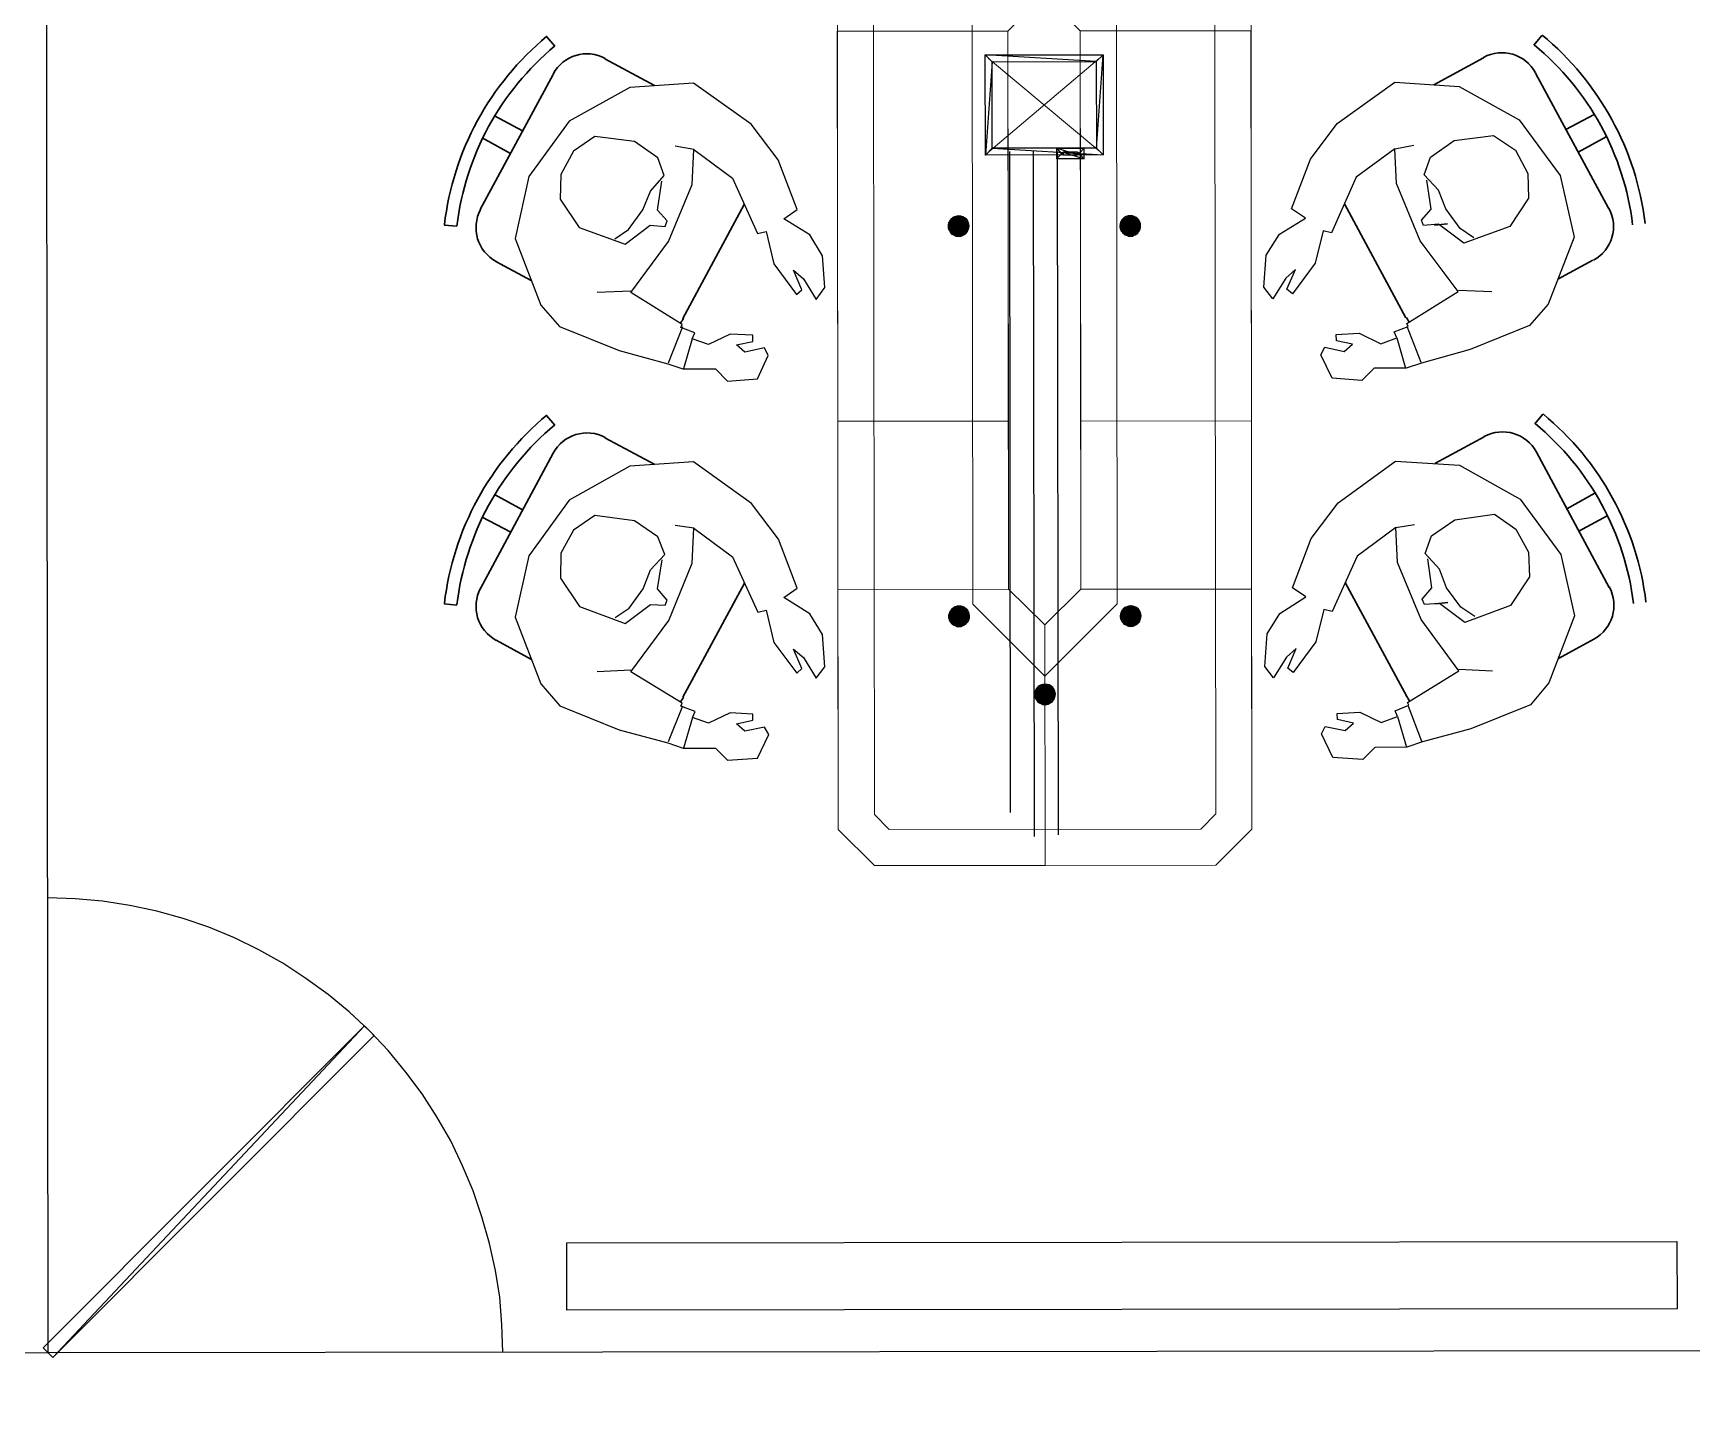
# Model space of a CAD drawing. Header units: feet. Extents: x -99009 to 3252343, y -11094690 to 9035152.
# Drawn here: x 2466289 to 2470013, y -1968373 to -1965305 of the extents above; entities that cross this region are included whole.
import ezdxf

# ---------------------------------------------------------------- set-up
doc = ezdxf.new("R2010")
doc.units = ezdxf.units.FT
doc.layers.add('1', color=1, linetype='Continuous')

msp = doc.modelspace()

# ---------------------------------------------------------------- linework, layer by layer
at = {"color": 8, "linetype": 'Continuous', "lineweight": 30, "true_color": 0x767676, "transparency": 33554684}
for p, q in [((2467441.6176, -1965312.42506), (2467460.51841, -1965334.11122)), ((2469676.55591, -1965309.88758), (2469658.6482, -1965331.61554)), ((2467684.30173, -1965422.57525), (2467572.86376, -1965362.29796)), ((2469434.12253, -1965420.58856), (2469545.42334, -1965360.05838)), ((2467456.81497, -1965397.35067), (2467292.93628, -1965700.49962)), ((2469662.49523, -1965394.84641), (2469826.11806, -1965697.62353)), ((2467324.78681, -1965489.99391), (2467388.06055, -1965523.89922)), ((2469793.78961, -1965487.19069), (2469730.59303, -1965521.23959)), ((2467297.47316, -1965540.04684), (2467360.74797, -1965574.89595)), ((2469821.21685, -1965537.18146), (2469758.02133, -1965572.17417)), ((2467748.13054, -1965945.37331), (2467885.63618, -1965689.44479)), ((2469371.48101, -1965943.53022), (2469233.39459, -1965687.91459)), ((2467211.80841, -1965735.51269), (2467240.12587, -1965738.31197)), ((2469464.80625, -1965732.95471), (2469435.55141, -1965735.81935)), ((2467327.99007, -1965817.49222), (2467407.31819, -1965859.87359)), ((2469791.33002, -1965814.69542), (2469712.09834, -1965857.25681)), ((2467441.63927, -1966162.79751), (2467460.54009, -1966184.48367)), ((2469678.46521, -1966160.25789), (2469660.55749, -1966181.98584)), ((2467685.26722, -1966272.94663), (2467572.88651, -1966213.61421)), ((2469436.03182, -1966270.95887), (2469547.3337, -1966211.37249)), ((2467456.83665, -1966247.72312), (2467293.90284, -1966551.81481)), ((2469664.40452, -1966245.21672), (2469828.02842, -1966548.93765)), ((2467324.80848, -1966340.36636), (2467388.08329, -1966375.21548)), ((2469795.6989, -1966337.561), (2469732.50339, -1966372.5537)), ((2469823.12721, -1966388.49558), (2469759.93063, -1966422.54447)), ((2467297.4959, -1966391.36309), (2467361.71345, -1966425.26733)), ((2467748.15222, -1966795.74576), (2467886.60166, -1966539.81616)), ((2469373.3903, -1966793.90052), (2469235.30388, -1966538.28489)), ((2467211.83008, -1966585.88514), (2467240.14755, -1966588.68442)), ((2469465.77174, -1966583.32609), (2469437.4607, -1966586.18966)), ((2467328.95555, -1966667.8636), (2467408.28475, -1966711.18877)), ((2469793.23931, -1966665.06573), (2469714.0087, -1966708.57093))]:
    msp.add_line(p, q, dxfattribs=at)
at = {"color": 7, "linetype": 'Continuous', "lineweight": 15, "transparency": 33554684}
for p, q in [((2468683.96415, -1965570.56219), (2468434.56084, -1965361.31961)), ((2468683.72626, -1965361.03672), (2468434.79873, -1965570.84508))]:
    msp.add_line(p, q, dxfattribs=at)
at = {"color": 5, "linetype": 'Continuous', "lineweight": 25, "transparency": 33554684}
for p, q in [((2467772.23879, -1965565.93447), (2467730.70265, -1965558.43115)), ((2469346.51122, -1965564.14709), (2469388.97403, -1965556.54841)), ((2467631.02865, -1965884.15864), (2467555.52719, -1965887.07579)), ((2469489.38741, -1965882.04872), (2469563.95149, -1965884.79549)), ((2467747.20817, -1965964.25055), (2467715.21084, -1966045.45451)), ((2469373.39006, -1965962.40424), (2469404.62789, -1966043.5364)), ((2467768.94576, -1965990.65254), (2467749.20294, -1966058.62925)), ((2469350.76866, -1965988.85659), (2469370.66579, -1966056.7883)), ((2467772.26047, -1966416.30692), (2467730.7254, -1966409.74741)), ((2469348.42051, -1966414.5174), (2469390.88439, -1966407.86252)), ((2467631.05032, -1966734.53109), (2467555.54994, -1966738.39205)), ((2469490.3529, -1966732.4201), (2469565.86185, -1966736.10961)), ((2467747.23091, -1966815.56681), (2467715.23251, -1966895.82696)), ((2469375.30042, -1966813.71836), (2469406.53718, -1966893.90671)), ((2467769.91125, -1966841.02392), (2467749.22569, -1966909.94551)), ((2469352.67795, -1966839.2269), (2469372.57616, -1966908.10241))]:
    msp.add_line(p, q, dxfattribs=at)
at = {"color": 9, "linetype": 'Continuous', "lineweight": -2, "true_color": 0xbababa, "transparency": 33554684}
for p, q in [((2468481.04534, -1965570.79257), (2468482.72985, -1967054.4594)), ((2468534.84242, -1965570.73149), (2468536.588, -1967108.1954)), ((2468588.6395, -1965570.67042), (2468590.3808, -1967104.35908))]:
    msp.add_line(p, q, dxfattribs=at)
at = {"color": 7, "linetype": 'Continuous', "lineweight": 25, "transparency": 33554684}
for points in [[(2466323.2443, -1968267.49843), (2462900.05119, -1968271.38501), (2462894.39867, -1963292.79564), (2466317.59178, -1963288.90906)], [(2470056.95038, -1968263.2593), (2466323.2443, -1968267.49843), (2466317.59178, -1963288.90906), (2470051.29785, -1963284.66993), (2470056.95038, -1968263.2593), (2473480.14349, -1968259.37272)], [(2467343.5012, -1968266.34007), (2467341.54285, -1968204.05085), (2467336.75416, -1968142.70866), (2467327.2475, -1968082.31564), (2467313.9656, -1968021.92691), (2467296.90954, -1967962.48626), (2467277.02312, -1967903.99265), (2467253.36362, -1967847.39093), (2467226.87376, -1967791.73624), (2467195.667, -1967737.97452), (2467162.57477, -1967686.10256), (2467125.71052, -1967637.06632), (2467086.01592, -1967588.97709), (2467044.43799, -1967544.66525), (2466999.08696, -1967502.2453), (2466951.85154, -1967462.65893), (2466901.78897, -1967426.851), (2466849.84093, -1967392.93284), (2466796.00956, -1967362.79205), (2466741.2376, -1967335.48375), (2466683.6385, -1967311.95391), (2466626.04368, -1967292.1993), (2466566.56553, -1967276.22206), (2466506.14679, -1967263.07733), (2466444.78853, -1967253.70889), (2466383.43455, -1967248.1157), (2466322.08486, -1967246.29773)]]:
    msp.add_lwpolyline(points, dxfattribs=at)
at = {"color": 1, "linetype": 'Continuous', "lineweight": 15, "transparency": 33554684}
for points in [[(2468175.18473, -1964681.12736), (2468094.10829, -1964761.44323), (2468096.75507, -1967092.65001), (2468178.01475, -1967173.72537), (2468944.38718, -1967172.85526), (2469025.46254, -1967091.59558), (2469022.81577, -1964760.3888), (2468941.55716, -1964680.25724)], [(2468208.30911, -1964761.31357), (2468175.31439, -1964795.32818), (2468177.88401, -1967058.58075), (2468210.95589, -1967092.52035), (2468911.26173, -1967091.72524), (2468944.25644, -1967057.71063), (2468941.68682, -1964794.45806), (2468908.61495, -1964760.51846)]]:
    msp.add_lwpolyline(points, close=True, dxfattribs=at)
at = {"color": 251, "linetype": 'Continuous', "lineweight": 15, "true_color": 0x595959, "transparency": 33554684}
for points in [[(2468558.85315, -1965105.40609), (2468397.64515, -1965266.98056), (2468399.14321, -1966586.42472), (2468560.71876, -1966748.57653), (2468722.86949, -1966586.05717), (2468721.37144, -1965266.61302)], [(2468558.98281, -1965219.6069), (2468477.90637, -1965299.92277), (2468479.32942, -1966553.30035), (2468560.58802, -1966633.43191), (2468641.66446, -1966553.11604), (2468640.24142, -1965299.73846)], [(2468094.72016, -1965300.35783), (2468477.90637, -1965299.92277), (2468478.90079, -1966175.77698), (2468095.71457, -1966176.21204), (2468094.72016, -1965300.35783), (2468477.90637, -1965299.92277), (2468094.72016, -1965300.35783), (2468477.90637, -1965299.92277)], [(2468640.24142, -1965299.73846), (2469023.42764, -1965299.30341), (2469024.42205, -1966175.15761), (2468641.23584, -1966175.59267), (2468640.24142, -1965299.73846), (2469023.42764, -1965299.30341), (2468640.24142, -1965299.73846), (2469023.42764, -1965299.30341)], [(2468095.71457, -1966176.21204), (2468096.1432, -1966553.7354), (2468479.32942, -1966553.30035), (2468478.90079, -1966175.77698)], [(2468641.23584, -1966175.59267), (2468641.66446, -1966553.11604), (2469024.85068, -1966552.68098), (2469024.42205, -1966175.15761)], [(2468096.75507, -1967092.65001), (2468096.1432, -1966553.7354), (2468479.32942, -1966553.30035), (2468560.58802, -1966633.43191), (2468561.20096, -1967173.29032), (2468178.01475, -1967173.72537)], [(2469025.46254, -1967091.59558), (2469024.85068, -1966552.68098), (2468641.66446, -1966553.11604), (2468560.58802, -1966633.43191), (2468561.20096, -1967173.29032), (2468944.38718, -1967172.85526)]]:
    msp.add_lwpolyline(points, close=True, dxfattribs=at)
at = {"color": 7, "linetype": 'Continuous', "lineweight": -2, "transparency": 33554684}
for points in [[(2468691.26815, -1965353.47768), (2468676.18436, -1965368.59576), (2468427.0018, -1965353.77772)], [(2468676.18436, -1965368.59576), (2468427.0018, -1965353.77772), (2468442.11988, -1965368.86151)], [(2468427.0018, -1965353.77772), (2468442.11988, -1965368.86151), (2468427.25683, -1965578.40412)], [(2468442.11988, -1965368.86151), (2468427.25683, -1965578.40412), (2468442.34062, -1965563.28604)], [(2468676.40511, -1965563.02029), (2468691.26815, -1965353.47768), (2468676.18436, -1965368.59576)], [(2468691.52319, -1965578.10408), (2468676.40511, -1965563.02029), (2468691.26815, -1965353.47768)], [(2468427.25683, -1965578.40412), (2468442.34062, -1965563.28604), (2468691.52319, -1965578.10408)], [(2468442.34062, -1965563.28604), (2468691.52319, -1965578.10408), (2468676.40511, -1965563.02029)], [(2468649.03466, -1965563.05137), (2468633.95087, -1965578.16945), (2468586.74331, -1965563.12209)], [(2468598.08294, -1965575.37874), (2468586.74331, -1965563.12209), (2468586.7701, -1965586.7173)], [(2468633.95087, -1965578.16945), (2468586.74331, -1965563.12209), (2468601.86139, -1965578.20588)], [(2468636.77908, -1965575.33481), (2468649.06145, -1965586.64658), (2468649.03466, -1965563.05137)], [(2468586.7701, -1965586.7173), (2468601.85389, -1965571.59922), (2468649.06145, -1965586.64658)], [(2468598.08294, -1965575.37874), (2468601.85389, -1965571.59922), (2468601.86139, -1965578.20588)], [(2468601.85389, -1965571.59922), (2468649.06145, -1965586.64658), (2468633.94337, -1965571.56279)], [(2468636.77908, -1965575.33481), (2468633.95087, -1965578.16945), (2468633.94337, -1965571.56279)], [(2466311.90574, -1968256.18559), (2466333.63798, -1968277.86854), (2467033.09943, -1967533.3524)], [(2466333.63798, -1968277.86854), (2467033.09943, -1967533.3524), (2467054.83167, -1967555.03535)]]:
    msp.add_lwpolyline(points, close=True, dxfattribs=at)
at = {"color": 5, "linetype": 'Continuous', "lineweight": 25, "transparency": 33554684}
for points in [[(2467631.03186, -1965886.99007), (2467715.84496, -1965772.69281), (2467768.5525, -1965644.27486), (2467772.23879, -1965565.93447), (2467859.14203, -1965630.01486), (2467915.91198, -1965754.53328), (2467934.78279, -1965749.7928), (2467951.85386, -1965822.44676), (2468002.89774, -1965891.28691), (2468015.15546, -1965880.89109), (2467996.22893, -1965836.55352), (2468018.90283, -1965856.34778), (2468047.26959, -1965902.56225), (2468067.05956, -1965876.11311), (2468061.31527, -1965804.3901), (2468032.94744, -1965757.23183), (2467974.3906, -1965721.43354), (2468004.5689, -1965700.63547), (2467961.97107, -1965589.3143), (2467901.47625, -1965509.15916), (2467772.06948, -1965416.81274), (2467628.62132, -1965426.41371), (2467492.79864, -1965502.07268), (2467402.33448, -1965626.75827), (2467371.34632, -1965765.53346), (2467429.08901, -1965915.53364), (2467470.67123, -1965963.62072), (2467604.7531, -1966017.26563), (2467714.26917, -1966047.3432), (2467748.25913, -1966058.63032), (2467820.93238, -1966058.54781), (2467848.3339, -1966085.88718), (2467915.33894, -1966081.09206), (2467939.81795, -1966028.21093), (2467931.30439, -1966011.23202), (2467886.95611, -1966020.72047), (2467868.06172, -1966004.69715), (2467904.86168, -1965997.1049), (2467904.8456, -1965982.94777), (2467853.87673, -1965980.17421), (2467805.76929, -1966003.82407), (2467768.94576, -1965990.65254), (2467774.59361, -1965977.4328), (2467743.43401, -1965965.19865), (2467746.25793, -1965958.58878)], [(2469488.44682, -1965884.88122), (2469403.3744, -1965770.77684), (2469350.3754, -1965642.47891), (2469346.51122, -1965564.14709), (2469259.75372, -1965628.42465), (2469204.21047, -1965753.07058), (2469185.32894, -1965748.37297), (2469167.47909, -1965821.06658), (2469116.59166, -1965890.02246), (2469104.31036, -1965879.6545), (2469123.13617, -1965835.27407), (2469101.45108, -1965855.11869), (2469072.24553, -1965901.39852), (2469052.39554, -1965874.99439), (2469057.97696, -1965803.25852), (2469087.18144, -1965756.03488), (2469145.65684, -1965720.10373), (2469114.48759, -1965699.3753), (2469156.83252, -1965587.95769), (2469217.14518, -1965507.6654), (2469346.34191, -1965415.02537), (2469490.75532, -1965424.2995), (2469625.80565, -1965499.65094), (2469717.49651, -1965624.12971), (2469748.79971, -1965762.83418), (2469690.45397, -1965912.96616), (2469648.98104, -1965961.14753), (2469515.96514, -1966015.0957), (2469406.51765, -1966045.42188), (2469371.6096, -1966056.78722), (2469299.88016, -1966056.86866), (2469272.54079, -1966084.27018), (2469205.52504, -1966079.62722), (2469179.9822, -1966026.80288), (2469189.401, -1966009.80362), (2469232.8269, -1966019.19241), (2469251.68485, -1966003.12623), (2469215.81156, -1965995.61649), (2469214.85168, -1965981.46043), (2469266.75793, -1965978.57007), (2469314.91894, -1966002.11063), (2469350.76866, -1965988.85659), (2469345.09081, -1965975.64971), (2469376.22256, -1965963.34483), (2469373.38363, -1965956.74139)], [(2467631.05461, -1966738.30633), (2467716.81044, -1966623.06419), (2467768.57417, -1966494.64731), (2467772.26047, -1966416.30692), (2467859.16371, -1966480.38731), (2467915.93366, -1966604.90573), (2467934.80447, -1966600.16525), (2467951.87553, -1966672.81921), (2468003.86322, -1966741.65829), (2468015.17713, -1966731.26354), (2467996.25167, -1966687.86978), (2468018.92451, -1966706.72023), (2468047.29127, -1966752.9347), (2468067.08231, -1966727.42937), (2468061.33695, -1966654.76255), (2468032.97019, -1966608.54809), (2467974.41228, -1966571.80599), (2468004.59057, -1966551.00792), (2467962.93763, -1966440.62948), (2467902.44281, -1966360.47435), (2467772.09116, -1966267.18519), (2467628.643, -1966276.78616), (2467492.82138, -1966353.38894), (2467402.35722, -1966478.07452), (2467371.36799, -1966615.90591), (2467429.11069, -1966765.90609), (2467471.63779, -1966814.9359), (2467604.77585, -1966868.58189), (2467714.29085, -1966897.71565), (2467748.28188, -1966909.94658), (2467820.95513, -1966909.86407), (2467848.35665, -1966937.20344), (2467915.36169, -1966932.40832), (2467940.78451, -1966879.52611), (2467931.32713, -1966862.54828), (2467886.97885, -1966872.03673), (2467868.0834, -1966855.06961), (2467904.88335, -1966847.47735), (2467904.86728, -1966833.32022), (2467853.89841, -1966830.54666), (2467805.79097, -1966854.19652), (2467769.91125, -1966841.02392), (2467775.5591, -1966827.80418), (2467743.45568, -1966815.5711), (2467746.2796, -1966808.96123)], [(2469490.35718, -1966736.19534), (2469405.28369, -1966621.14715), (2469352.28469, -1966492.84921), (2469348.42051, -1966414.5174), (2469261.66301, -1966478.79496), (2469206.11976, -1966603.44089), (2469187.23823, -1966598.74328), (2469169.38838, -1966671.43689), (2469118.50095, -1966740.39277), (2469106.21966, -1966730.0248), (2469125.04653, -1966686.58819), (2469103.36037, -1966705.489), (2469074.15482, -1966751.76883), (2469054.30591, -1966726.30851), (2469059.88625, -1966653.62883), (2469088.14799, -1966607.35007), (2469146.62232, -1966570.47511), (2469116.39688, -1966549.74561), (2469158.74288, -1966439.27181), (2469219.05554, -1966358.97951), (2469348.25121, -1966265.39567), (2469491.7208, -1966274.67088), (2469627.71601, -1966350.96505), (2469719.40687, -1966475.44382), (2469749.76519, -1966613.20556), (2469692.36326, -1966763.33646), (2469650.89141, -1966812.46165), (2469516.93169, -1966866.41089), (2469408.42694, -1966895.79218), (2469373.51996, -1966908.10134), (2469301.79052, -1966908.18278), (2469274.45116, -1966935.5843), (2469207.4354, -1966930.94134), (2469181.89257, -1966878.117), (2469190.36755, -1966861.1188), (2469234.73726, -1966870.50652), (2469253.59414, -1966853.49654), (2469217.72085, -1966845.98679), (2469216.76097, -1966831.83074), (2469267.72341, -1966828.94145), (2469315.88443, -1966852.48201), (2469352.67795, -1966839.2269), (2469347.0001, -1966826.02001), (2469378.13185, -1966813.71514), (2469375.29292, -1966807.1117)]]:
    msp.add_lwpolyline(points, close=True, dxfattribs=at)
for points in [[(2467595.02998, -1965766.22331), (2467626.15209, -1965745.42416), (2467658.19121, -1965701.02873), (2467675.13261, -1965659.48188), (2467706.23864, -1965624.5256), (2467692.03651, -1965584.90172), (2467639.14145, -1965548.1532), (2467550.4106, -1965536.92823), (2467502.31387, -1965570.01617), (2467474.05856, -1965621.95778), (2467472.23416, -1965677.64462), (2467514.77734, -1965740.83157), (2467618.63912, -1965778.46603), (2467674.2756, -1965735.93143), (2467708.25592, -1965738.72428), (2467712.96103, -1965726.44941), (2467691.22557, -1965701.93504), (2467700.58972, -1965636.80154)], [(2469524.17438, -1965764.03302), (2469493.00512, -1965743.3046), (2469460.86527, -1965698.98204), (2469444.77338, -1965657.47268), (2469412.64425, -1965622.58821), (2469426.75637, -1965582.93218), (2469479.56785, -1965546.06364), (2469568.27298, -1965534.63722), (2469617.38852, -1965567.61479), (2469644.8179, -1965619.49318), (2469646.76874, -1965675.17573), (2469604.36916, -1965738.45911), (2469501.53691, -1965776.32825), (2469444.86018, -1965733.92117), (2469410.88629, -1965736.79117), (2469406.15332, -1965724.52702), (2469427.83305, -1965699.96335), (2469418.32103, -1965634.85129)], [(2467595.99547, -1966616.59469), (2467627.11757, -1966595.79554), (2467659.15776, -1966552.34392), (2467675.15429, -1966509.85433), (2467707.20412, -1966474.89698), (2467692.05818, -1966435.27417), (2467639.16419, -1966399.46946), (2467550.43227, -1966387.30068), (2467502.33555, -1966420.38862), (2467474.08023, -1966472.33023), (2467473.19965, -1966528.016), (2467515.74389, -1966592.14675), (2467618.66187, -1966629.78229), (2467675.24216, -1966587.24662), (2467708.27759, -1966589.09673), (2467712.98378, -1966577.76567), (2467691.24725, -1966552.30749), (2467701.5552, -1966487.17292)], [(2469526.08367, -1966614.40333), (2469494.91442, -1966593.67491), (2469462.77564, -1966550.29615), (2469446.68267, -1966507.84299), (2469414.55354, -1966472.95851), (2469428.66566, -1966433.30249), (2469481.47821, -1966397.37776), (2469570.18227, -1966385.00752), (2469618.35401, -1966417.98617), (2469646.7272, -1966469.86348), (2469648.67803, -1966525.54604), (2469606.27952, -1966589.77323), (2469503.44727, -1966627.64237), (2469446.77054, -1966585.23528), (2469412.79558, -1966587.16147), (2469408.06368, -1966575.84113), (2469429.74234, -1966550.33366), (2469420.23032, -1966485.22159)]]:
    msp.add_lwpolyline(points, dxfattribs=at)
at = {"color": 251, "linetype": 'Continuous', "lineweight": -2, "true_color": 0x595959, "transparency": 33554684}
for points in [[(2468355.68598, -1965718.1692), (2468378.33739, -1965718.14349), (2468353.80051, -1965720.05896)], [(2468378.33739, -1965718.14349), (2468353.80051, -1965720.05896), (2468380.22715, -1965720.02896)], [(2468357.57253, -1965717.22325), (2468376.4487, -1965717.20182), (2468355.68598, -1965718.1692)], [(2468376.4487, -1965717.20182), (2468355.68598, -1965718.1692), (2468378.33739, -1965718.14349)], [(2468374.56108, -1965717.20397), (2468357.57253, -1965717.22325), (2468376.4487, -1965717.20182)], [(2468359.46015, -1965717.22111), (2468374.56108, -1965717.20397), (2468357.57253, -1965717.22325)], [(2468361.34669, -1965716.27516), (2468371.72858, -1965716.26337), (2468359.46015, -1965717.22111)], [(2468371.72858, -1965716.26337), (2468359.46015, -1965717.22111), (2468374.56108, -1965717.20397)], [(2468364.17705, -1965715.32814), (2468369.8399, -1965715.32171), (2468361.34669, -1965716.27516)], [(2468369.8399, -1965715.32171), (2468361.34669, -1965716.27516), (2468371.72858, -1965716.26337)], [(2468366.06466, -1965715.32599), (2468364.17705, -1965715.32814), (2468369.8399, -1965715.32171)], [(2468741.70363, -1965717.73093), (2468764.35503, -1965717.70522), (2468738.87434, -1965719.62176)], [(2468764.35503, -1965717.70522), (2468738.87434, -1965719.62176), (2468765.30098, -1965719.59176)], [(2468742.64636, -1965716.78605), (2468761.52253, -1965716.76462), (2468741.70363, -1965717.73093)], [(2468761.52253, -1965716.76462), (2468741.70363, -1965717.73093), (2468764.35503, -1965717.70522)], [(2468759.63491, -1965716.76676), (2468742.64636, -1965716.78605), (2468761.52253, -1965716.76462)], [(2468745.47779, -1965716.78284), (2468759.63491, -1965716.76676), (2468742.64636, -1965716.78605)], [(2468747.36433, -1965715.83689), (2468757.74622, -1965715.8251), (2468745.47779, -1965716.78284)], [(2468757.74622, -1965715.8251), (2468745.47779, -1965716.78284), (2468759.63491, -1965716.76676)], [(2468750.19469, -1965714.88986), (2468755.85754, -1965714.88343), (2468747.36433, -1965715.83689)], [(2468755.85754, -1965714.88343), (2468747.36433, -1965715.83689), (2468757.74622, -1965715.8251)], [(2468751.13849, -1965714.88879), (2468750.19469, -1965714.88986), (2468755.85754, -1965714.88343)], [(2468345.32017, -1965732.33812), (2468388.73535, -1965732.28883), (2468344.3785, -1965734.22681)], [(2468388.73535, -1965732.28883), (2468344.3785, -1965734.22681), (2468389.6813, -1965734.17537)], [(2468344.3785, -1965734.22681), (2468389.6813, -1965734.17537), (2468344.38064, -1965736.11442)], [(2468389.6813, -1965734.17537), (2468344.38064, -1965736.11442), (2468389.68345, -1965736.06299)], [(2468344.38064, -1965736.11442), (2468389.68345, -1965736.06299), (2468344.38279, -1965738.00204)], [(2468389.68345, -1965736.06299), (2468344.38279, -1965738.00204), (2468389.68559, -1965737.95061)], [(2468344.38279, -1965738.00204), (2468389.68559, -1965737.95061), (2468344.386, -1965740.83347)], [(2468389.68559, -1965737.95061), (2468344.386, -1965740.83347), (2468389.68881, -1965740.78203)], [(2468344.386, -1965740.83347), (2468389.68881, -1965740.78203), (2468344.38814, -1965742.72108)], [(2468389.68881, -1965740.78203), (2468344.38814, -1965742.72108), (2468389.69095, -1965742.66965)], [(2468344.38814, -1965742.72108), (2468389.69095, -1965742.66965), (2468345.3341, -1965744.60763)], [(2468347.20242, -1965727.61693), (2468386.84238, -1965727.57193), (2468345.31695, -1965729.50669)], [(2468386.84238, -1965727.57193), (2468345.31695, -1965729.50669), (2468387.78833, -1965729.45847)], [(2468345.31695, -1965729.50669), (2468387.78833, -1965729.45847), (2468345.32017, -1965732.33812)], [(2468387.78833, -1965729.45847), (2468345.32017, -1965732.33812), (2468388.73535, -1965732.28883)], [(2468389.69095, -1965742.66965), (2468345.3341, -1965744.60763), (2468388.74928, -1965744.55834)], [(2468345.3341, -1965744.60763), (2468388.74928, -1965744.55834), (2468345.33624, -1965746.49524)], [(2468388.74928, -1965744.55834), (2468345.33624, -1965746.49524), (2468387.80762, -1965746.44702)], [(2468345.33624, -1965746.49524), (2468387.80762, -1965746.44702), (2468347.226, -1965748.38072)], [(2468348.14409, -1965725.72824), (2468385.89643, -1965725.68538), (2468347.20242, -1965727.61693)], [(2468385.89643, -1965725.68538), (2468347.20242, -1965727.61693), (2468386.84238, -1965727.57193)], [(2468387.80762, -1965746.44702), (2468347.226, -1965748.38072), (2468386.86595, -1965748.33571)], [(2468347.226, -1965748.38072), (2468386.86595, -1965748.33571), (2468348.17195, -1965750.26726)], [(2468349.08576, -1965723.83956), (2468384.95047, -1965723.79884), (2468348.14409, -1965725.72824)], [(2468384.95047, -1965723.79884), (2468348.14409, -1965725.72824), (2468385.89643, -1965725.68538)], [(2468386.86595, -1965748.33571), (2468348.17195, -1965750.26726), (2468385.92429, -1965750.2244)], [(2468348.17195, -1965750.26726), (2468385.92429, -1965750.2244), (2468349.1179, -1965752.15381)], [(2468350.02849, -1965722.89468), (2468383.06179, -1965722.85717), (2468349.08576, -1965723.83956)], [(2468383.06179, -1965722.85717), (2468349.08576, -1965723.83956), (2468384.95047, -1965723.79884)], [(2468385.92429, -1965750.2244), (2468349.1179, -1965752.15381), (2468384.98262, -1965752.11309)], [(2468349.1179, -1965752.15381), (2468384.98262, -1965752.11309), (2468350.06385, -1965754.04035)], [(2468351.91397, -1965721.00492), (2468382.11583, -1965720.97063), (2468350.02849, -1965722.89468)], [(2468382.11583, -1965720.97063), (2468350.02849, -1965722.89468), (2468383.06179, -1965722.85717)], [(2468384.98262, -1965752.11309), (2468350.06385, -1965754.04035), (2468383.09715, -1965754.00285)], [(2468350.06385, -1965754.04035), (2468383.09715, -1965754.00285), (2468351.95361, -1965755.92583)], [(2468353.80051, -1965720.05896), (2468380.22715, -1965720.02896), (2468351.91397, -1965721.00492)], [(2468380.22715, -1965720.02896), (2468351.91397, -1965721.00492), (2468382.11583, -1965720.97063)], [(2468383.09715, -1965754.00285), (2468351.95361, -1965755.92583), (2468382.15548, -1965755.89154)], [(2468351.95361, -1965755.92583), (2468382.15548, -1965755.89154), (2468353.8423, -1965756.86749)], [(2468382.15548, -1965755.89154), (2468353.8423, -1965756.86749), (2468380.26894, -1965756.83749)], [(2468730.39614, -1965733.78854), (2468774.75514, -1965733.73817), (2468729.45448, -1965735.67722)], [(2468774.75514, -1965733.73817), (2468729.45448, -1965735.67722), (2468774.75728, -1965735.62579)], [(2468729.45448, -1965735.67722), (2468774.75728, -1965735.62579), (2468729.45662, -1965737.56484)], [(2468774.75728, -1965735.62579), (2468729.45662, -1965737.56484), (2468774.75942, -1965737.5134)], [(2468729.45662, -1965737.56484), (2468774.75942, -1965737.5134), (2468729.45983, -1965740.39627)], [(2468774.75942, -1965737.5134), (2468729.45983, -1965740.39627), (2468774.76264, -1965740.34483)], [(2468729.45983, -1965740.39627), (2468774.76264, -1965740.34483), (2468730.40578, -1965742.28281)], [(2468731.33459, -1965729.06842), (2468773.80597, -1965729.0202), (2468730.394, -1965731.90092)], [(2468773.80597, -1965729.0202), (2468730.394, -1965731.90092), (2468774.75299, -1965731.85055)], [(2468730.394, -1965731.90092), (2468774.75299, -1965731.85055), (2468730.39614, -1965733.78854)], [(2468774.75299, -1965731.85055), (2468730.39614, -1965733.78854), (2468774.75514, -1965733.73817)], [(2468774.76264, -1965740.34483), (2468730.40578, -1965742.28281), (2468774.76478, -1965742.23245)], [(2468730.40578, -1965742.28281), (2468774.76478, -1965742.23245), (2468730.40793, -1965744.17043)], [(2468774.76478, -1965742.23245), (2468730.40793, -1965744.17043), (2468774.76692, -1965744.12006)], [(2468730.40793, -1965744.17043), (2468774.76692, -1965744.12006), (2468731.35388, -1965746.05697)], [(2468732.27626, -1965727.17973), (2468772.86002, -1965727.13366), (2468731.33459, -1965729.06842)], [(2468772.86002, -1965727.13366), (2468731.33459, -1965729.06842), (2468773.80597, -1965729.0202)], [(2468774.76692, -1965744.12006), (2468731.35388, -1965746.05697), (2468773.82526, -1965746.00875)], [(2468731.35388, -1965746.05697), (2468773.82526, -1965746.00875), (2468732.29983, -1965747.94352)], [(2468733.21792, -1965725.29104), (2468771.91407, -1965725.24711), (2468732.27626, -1965727.17973)], [(2468771.91407, -1965725.24711), (2468732.27626, -1965727.17973), (2468772.86002, -1965727.13366)], [(2468773.82526, -1965746.00875), (2468732.29983, -1965747.94352), (2468772.88359, -1965747.89744)], [(2468732.29983, -1965747.94352), (2468772.88359, -1965747.89744), (2468733.24578, -1965749.83006)], [(2468735.1034, -1965723.40128), (2468770.02431, -1965723.36164), (2468733.21792, -1965725.29104)], [(2468770.02431, -1965723.36164), (2468733.21792, -1965725.29104), (2468771.91407, -1965725.24711)], [(2468772.88359, -1965747.89744), (2468733.24578, -1965749.83006), (2468771.94193, -1965749.78613)], [(2468733.24578, -1965749.83006), (2468771.94193, -1965749.78613), (2468735.13554, -1965751.71554)], [(2468736.04613, -1965722.4564), (2468769.07943, -1965722.4189), (2468735.1034, -1965723.40128)], [(2468769.07943, -1965722.4189), (2468735.1034, -1965723.40128), (2468770.02431, -1965723.36164)], [(2468771.94193, -1965749.78613), (2468735.13554, -1965751.71554), (2468770.05645, -1965751.67589)], [(2468735.13554, -1965751.71554), (2468770.05645, -1965751.67589), (2468736.08149, -1965753.60208)], [(2468737.93161, -1965720.56664), (2468767.18967, -1965720.53343), (2468736.04613, -1965722.4564)], [(2468767.18967, -1965720.53343), (2468736.04613, -1965722.4564), (2468769.07943, -1965722.4189)], [(2468770.05645, -1965751.67589), (2468736.08149, -1965753.60208), (2468769.11479, -1965753.56458)], [(2468736.08149, -1965753.60208), (2468769.11479, -1965753.56458), (2468737.97125, -1965755.48756)], [(2468738.87434, -1965719.62176), (2468765.30098, -1965719.59176), (2468737.93161, -1965720.56664)], [(2468765.30098, -1965719.59176), (2468737.93161, -1965720.56664), (2468767.18967, -1965720.53343)], [(2468769.11479, -1965753.56458), (2468737.97125, -1965755.48756), (2468767.22931, -1965755.45434)], [(2468737.97125, -1965755.48756), (2468767.22931, -1965755.45434), (2468738.91613, -1965756.43029)], [(2468767.22931, -1965755.45434), (2468738.91613, -1965756.43029), (2468765.34277, -1965756.40029)], [(2468353.8423, -1965756.86749), (2468380.26894, -1965756.83749), (2468355.73099, -1965757.80916)], [(2468380.26894, -1965756.83749), (2468355.73099, -1965757.80916), (2468378.38239, -1965757.78344)], [(2468355.73099, -1965757.80916), (2468378.38239, -1965757.78344), (2468357.61968, -1965758.75082)], [(2468378.38239, -1965757.78344), (2468357.61968, -1965758.75082), (2468376.49585, -1965758.72939)], [(2468357.61968, -1965758.75082), (2468376.49585, -1965758.72939), (2468359.50837, -1965759.69249)], [(2468376.49585, -1965758.72939), (2468359.50837, -1965759.69249), (2468374.6093, -1965759.67534)], [(2468359.50837, -1965759.69249), (2468374.6093, -1965759.67534), (2468361.39706, -1965760.63415)], [(2468374.6093, -1965759.67534), (2468361.39706, -1965760.63415), (2468371.77895, -1965760.62237)], [(2468371.77895, -1965760.62237), (2468361.39706, -1965760.63415), (2468364.22848, -1965760.63094)], [(2468371.77895, -1965760.62237), (2468369.89133, -1965760.62451), (2468364.22848, -1965760.63094)], [(2468369.89133, -1965760.62451), (2468364.22848, -1965760.63094), (2468366.11717, -1965761.5726)], [(2468738.91613, -1965756.43029), (2468765.34277, -1965756.40029), (2468741.74863, -1965757.37089)], [(2468765.34277, -1965756.40029), (2468741.74863, -1965757.37089), (2468764.40003, -1965757.34517)], [(2468741.74863, -1965757.37089), (2468764.40003, -1965757.34517), (2468742.69351, -1965758.31362)], [(2468764.40003, -1965757.34517), (2468742.69351, -1965758.31362), (2468761.56968, -1965758.29219)], [(2468742.69351, -1965758.31362), (2468761.56968, -1965758.29219), (2468745.52601, -1965759.25422)], [(2468761.56968, -1965758.29219), (2468745.52601, -1965759.25422), (2468759.68313, -1965759.23814)], [(2468745.52601, -1965759.25422), (2468759.68313, -1965759.23814), (2468747.4147, -1965760.19588)], [(2468759.68313, -1965759.23814), (2468747.4147, -1965760.19588), (2468757.79659, -1965760.1841)], [(2468757.79659, -1965760.1841), (2468747.4147, -1965760.19588), (2468750.24612, -1965760.19267)], [(2468757.79659, -1965760.1841), (2468755.90897, -1965760.18624), (2468750.24612, -1965760.19267)], [(2468755.90897, -1965760.18624), (2468750.24612, -1965760.19267), (2468751.191, -1965761.1354)], [(2468346.31458, -1966608.19232), (2468389.72977, -1966608.14303), (2468345.37292, -1966610.08101)], [(2468389.72977, -1966608.14303), (2468345.37292, -1966610.08101), (2468390.67572, -1966610.02958)], [(2468345.37292, -1966610.08101), (2468390.67572, -1966610.02958), (2468345.37506, -1966611.96863)], [(2468390.67572, -1966610.02958), (2468345.37506, -1966611.96863), (2468390.67786, -1966611.91719)], [(2468345.37506, -1966611.96863), (2468390.67786, -1966611.91719), (2468345.3772, -1966613.85625)], [(2468390.67786, -1966611.91719), (2468345.3772, -1966613.85625), (2468390.68001, -1966613.80481)], [(2468348.19684, -1966603.47114), (2468387.83679, -1966603.42613), (2468346.31244, -1966606.30471)], [(2468387.83679, -1966603.42613), (2468346.31244, -1966606.30471), (2468388.78382, -1966606.25649)], [(2468346.31244, -1966606.30471), (2468388.78382, -1966606.25649), (2468346.31458, -1966608.19232)], [(2468388.78382, -1966606.25649), (2468346.31458, -1966608.19232), (2468389.72977, -1966608.14303)], [(2468349.13851, -1966601.58245), (2468386.89084, -1966601.53959), (2468348.19684, -1966603.47114)], [(2468386.89084, -1966601.53959), (2468348.19684, -1966603.47114), (2468387.83679, -1966603.42613)], [(2468350.08124, -1966600.63757), (2468385.94596, -1966600.59685), (2468349.13851, -1966601.58245)], [(2468385.94596, -1966600.59685), (2468349.13851, -1966601.58245), (2468386.89084, -1966601.53959)], [(2468351.02291, -1966598.74888), (2468384.0562, -1966598.71138), (2468350.08124, -1966600.63757)], [(2468384.0562, -1966598.71138), (2468350.08124, -1966600.63757), (2468385.94596, -1966600.59685)], [(2468352.90838, -1966596.85912), (2468383.11025, -1966596.82483), (2468351.02291, -1966598.74888)], [(2468383.11025, -1966596.82483), (2468351.02291, -1966598.74888), (2468384.0562, -1966598.71138)], [(2468354.79493, -1966595.91317), (2468381.22156, -1966595.88317), (2468352.90838, -1966596.85912)], [(2468381.22156, -1966595.88317), (2468352.90838, -1966596.85912), (2468383.11025, -1966596.82483)], [(2468356.68147, -1966594.96722), (2468379.33287, -1966594.9415), (2468354.79493, -1966595.91317)], [(2468379.33287, -1966594.9415), (2468354.79493, -1966595.91317), (2468381.22156, -1966595.88317)], [(2468358.56802, -1966594.02127), (2468377.44419, -1966593.99984), (2468356.68147, -1966594.96722)], [(2468377.44419, -1966593.99984), (2468356.68147, -1966594.96722), (2468379.33287, -1966594.9415)], [(2468360.45456, -1966593.07532), (2468375.5555, -1966593.05817), (2468358.56802, -1966594.02127)], [(2468375.5555, -1966593.05817), (2468358.56802, -1966594.02127), (2468377.44419, -1966593.99984)], [(2468362.34111, -1966592.12936), (2468372.723, -1966592.11758), (2468360.45456, -1966593.07532)], [(2468372.723, -1966592.11758), (2468360.45456, -1966593.07532), (2468375.5555, -1966593.05817)], [(2468370.83538, -1966592.11972), (2468362.34111, -1966592.12936), (2468372.723, -1966592.11758)], [(2468365.17253, -1966592.12615), (2468370.83538, -1966592.11972), (2468362.34111, -1966592.12936)], [(2468367.05908, -1966591.1802), (2468365.17253, -1966592.12615), (2468370.83538, -1966592.11972)], [(2468731.39056, -1966609.64274), (2468775.74955, -1966609.59238), (2468730.44889, -1966611.53143)], [(2468775.74955, -1966609.59238), (2468730.44889, -1966611.53143), (2468775.7517, -1966611.47999)], [(2468730.44889, -1966611.53143), (2468775.7517, -1966611.47999), (2468730.45103, -1966613.41905)], [(2468775.7517, -1966611.47999), (2468730.45103, -1966613.41905), (2468775.75384, -1966613.36761)], [(2468732.33008, -1966605.86644), (2468774.80146, -1966605.81822), (2468731.38841, -1966607.75512)], [(2468774.80146, -1966605.81822), (2468731.38841, -1966607.75512), (2468775.74741, -1966607.70476)], [(2468731.38841, -1966607.75512), (2468775.74741, -1966607.70476), (2468731.39056, -1966609.64274)], [(2468775.74741, -1966607.70476), (2468731.39056, -1966609.64274), (2468775.74955, -1966609.59238)], [(2468733.27067, -1966603.03394), (2468773.85443, -1966602.98786), (2468732.33008, -1966605.86644)], [(2468773.85443, -1966602.98786), (2468732.33008, -1966605.86644), (2468774.80146, -1966605.81822)], [(2468734.21234, -1966601.14525), (2468772.90848, -1966601.10132), (2468733.27067, -1966603.03394)], [(2468772.90848, -1966601.10132), (2468733.27067, -1966603.03394), (2468773.85443, -1966602.98786)], [(2468736.09888, -1966600.1993), (2468771.01979, -1966600.15965), (2468734.21234, -1966601.14525)], [(2468771.01979, -1966600.15965), (2468734.21234, -1966601.14525), (2468772.90848, -1966601.10132)], [(2468737.04055, -1966598.31061), (2468770.07384, -1966598.27311), (2468736.09888, -1966600.1993)], [(2468770.07384, -1966598.27311), (2468736.09888, -1966600.1993), (2468771.01979, -1966600.15965)], [(2468738.92602, -1966596.42085), (2468768.18408, -1966596.38763), (2468737.04055, -1966598.31061)], [(2468768.18408, -1966596.38763), (2468737.04055, -1966598.31061), (2468770.07384, -1966598.27311)], [(2468739.86876, -1966595.47597), (2468766.29539, -1966595.44597), (2468738.92602, -1966596.42085)], [(2468766.29539, -1966595.44597), (2468738.92602, -1966596.42085), (2468768.18408, -1966596.38763)], [(2468742.69911, -1966594.52895), (2468765.35051, -1966594.50323), (2468739.86876, -1966595.47597)], [(2468765.35051, -1966594.50323), (2468739.86876, -1966595.47597), (2468766.29539, -1966595.44597)], [(2468743.64185, -1966593.58407), (2468762.51802, -1966593.56264), (2468742.69911, -1966594.52895)], [(2468762.51802, -1966593.56264), (2468742.69911, -1966594.52895), (2468765.35051, -1966594.50323)], [(2468746.4722, -1966592.63704), (2468760.62933, -1966592.62097), (2468743.64185, -1966593.58407)], [(2468760.62933, -1966592.62097), (2468743.64185, -1966593.58407), (2468762.51802, -1966593.56264)], [(2468748.35875, -1966591.69109), (2468758.74064, -1966591.67931), (2468746.4722, -1966592.63704)], [(2468758.74064, -1966591.67931), (2468746.4722, -1966592.63704), (2468760.62933, -1966592.62097)], [(2468756.85302, -1966591.68145), (2468748.35875, -1966591.69109), (2468758.74064, -1966591.67931)], [(2468751.19017, -1966591.68788), (2468756.85302, -1966591.68145), (2468748.35875, -1966591.69109)], [(2468752.13291, -1966590.743), (2468751.19017, -1966591.68788), (2468756.85302, -1966591.68145)], [(2468345.3772, -1966613.85625), (2468390.68001, -1966613.80481), (2468345.38042, -1966616.68767)], [(2468390.68001, -1966613.80481), (2468345.38042, -1966616.68767), (2468390.68322, -1966616.63624)], [(2468345.38042, -1966616.68767), (2468390.68322, -1966616.63624), (2468345.38256, -1966618.57529)], [(2468390.68322, -1966616.63624), (2468345.38256, -1966618.57529), (2468390.68536, -1966618.52385)], [(2468345.38256, -1966618.57529), (2468390.68536, -1966618.52385), (2468346.32851, -1966620.46183)], [(2468390.68536, -1966618.52385), (2468346.32851, -1966620.46183), (2468389.7437, -1966620.41254)], [(2468346.32851, -1966620.46183), (2468389.7437, -1966620.41254), (2468346.33066, -1966622.34945)], [(2468389.7437, -1966620.41254), (2468346.33066, -1966622.34945), (2468388.80203, -1966622.30123)], [(2468346.33066, -1966622.34945), (2468388.80203, -1966622.30123), (2468348.22149, -1966625.17873)], [(2468388.80203, -1966622.30123), (2468348.22149, -1966625.17873), (2468387.86144, -1966625.13373)], [(2468348.22149, -1966625.17873), (2468387.86144, -1966625.13373), (2468349.16744, -1966627.06528)], [(2468387.86144, -1966625.13373), (2468349.16744, -1966627.06528), (2468386.91977, -1966627.02242)], [(2468349.16744, -1966627.06528), (2468386.91977, -1966627.02242), (2468350.11232, -1966628.00801)], [(2468386.91977, -1966627.02242), (2468350.11232, -1966628.00801), (2468385.97704, -1966627.9673)], [(2468350.11232, -1966628.00801), (2468385.97704, -1966627.9673), (2468351.05827, -1966629.89456)], [(2468385.97704, -1966627.9673), (2468351.05827, -1966629.89456), (2468384.09156, -1966629.85706)], [(2468351.05827, -1966629.89456), (2468384.09156, -1966629.85706), (2468352.94803, -1966631.78003)], [(2468384.09156, -1966629.85706), (2468352.94803, -1966631.78003), (2468383.1499, -1966631.74574)], [(2468352.94803, -1966631.78003), (2468383.1499, -1966631.74574), (2468354.83672, -1966632.7217)], [(2468383.1499, -1966631.74574), (2468354.83672, -1966632.7217), (2468381.26335, -1966632.69169)], [(2468354.83672, -1966632.7217), (2468381.26335, -1966632.69169), (2468356.72541, -1966633.66336)], [(2468381.26335, -1966632.69169), (2468356.72541, -1966633.66336), (2468379.37681, -1966633.63765)], [(2468356.72541, -1966633.66336), (2468379.37681, -1966633.63765), (2468358.6141, -1966634.60503)], [(2468379.37681, -1966633.63765), (2468358.6141, -1966634.60503), (2468377.49026, -1966634.5836)], [(2468358.6141, -1966634.60503), (2468377.49026, -1966634.5836), (2468360.50278, -1966635.54669)], [(2468377.49026, -1966634.5836), (2468360.50278, -1966635.54669), (2468375.60372, -1966635.52955)], [(2468360.50278, -1966635.54669), (2468375.60372, -1966635.52955), (2468362.39147, -1966636.48836)], [(2468375.60372, -1966635.52955), (2468362.39147, -1966636.48836), (2468372.77336, -1966636.47657)], [(2468372.77336, -1966636.47657), (2468362.39147, -1966636.48836), (2468365.2229, -1966636.48515)], [(2468372.77336, -1966636.47657), (2468370.88575, -1966636.47872), (2468365.2229, -1966636.48515)], [(2468370.88575, -1966636.47872), (2468365.2229, -1966636.48515), (2468367.11159, -1966637.42681)], [(2468730.45103, -1966613.41905), (2468775.75384, -1966613.36761), (2468730.45425, -1966616.25047)], [(2468775.75384, -1966613.36761), (2468730.45425, -1966616.25047), (2468775.75705, -1966616.19904)], [(2468730.45425, -1966616.25047), (2468775.75705, -1966616.19904), (2468731.4002, -1966618.13702)], [(2468775.75705, -1966616.19904), (2468731.4002, -1966618.13702), (2468775.7592, -1966618.08665)], [(2468731.4002, -1966618.13702), (2468775.7592, -1966618.08665), (2468731.40234, -1966620.02463)], [(2468775.7592, -1966618.08665), (2468731.40234, -1966620.02463), (2468775.76134, -1966619.97427)], [(2468731.40234, -1966620.02463), (2468775.76134, -1966619.97427), (2468732.3483, -1966621.91118)], [(2468775.76134, -1966619.97427), (2468732.3483, -1966621.91118), (2468774.81967, -1966621.86296)], [(2468732.3483, -1966621.91118), (2468774.81967, -1966621.86296), (2468733.29532, -1966624.74153)], [(2468774.81967, -1966621.86296), (2468733.29532, -1966624.74153), (2468773.87908, -1966624.69545)], [(2468733.29532, -1966624.74153), (2468773.87908, -1966624.69545), (2468734.24127, -1966626.62808)], [(2468773.87908, -1966624.69545), (2468734.24127, -1966626.62808), (2468772.93742, -1966626.58414)], [(2468734.24127, -1966626.62808), (2468772.93742, -1966626.58414), (2468736.12996, -1966627.56974)], [(2468772.93742, -1966626.58414), (2468736.12996, -1966627.56974), (2468771.05087, -1966627.53009)], [(2468736.12996, -1966627.56974), (2468771.05087, -1966627.53009), (2468737.07591, -1966629.45629)], [(2468771.05087, -1966627.53009), (2468737.07591, -1966629.45629), (2468770.1092, -1966629.41878)], [(2468737.07591, -1966629.45629), (2468770.1092, -1966629.41878), (2468738.96567, -1966631.34176)], [(2468770.1092, -1966629.41878), (2468738.96567, -1966631.34176), (2468768.22373, -1966631.30854)], [(2468738.96567, -1966631.34176), (2468768.22373, -1966631.30854), (2468739.91055, -1966632.2845)], [(2468768.22373, -1966631.30854), (2468739.91055, -1966632.2845), (2468766.33719, -1966632.25449)], [(2468739.91055, -1966632.2845), (2468766.33719, -1966632.25449), (2468742.74305, -1966633.22509)], [(2468766.33719, -1966632.25449), (2468742.74305, -1966633.22509), (2468765.39445, -1966633.19937)], [(2468742.74305, -1966633.22509), (2468765.39445, -1966633.19937), (2468743.68793, -1966634.16783)], [(2468765.39445, -1966633.19937), (2468743.68793, -1966634.16783), (2468762.5641, -1966634.1464)], [(2468743.68793, -1966634.16783), (2468762.5641, -1966634.1464), (2468746.52042, -1966635.10842)], [(2468762.5641, -1966634.1464), (2468746.52042, -1966635.10842), (2468760.67755, -1966635.09235)], [(2468746.52042, -1966635.10842), (2468760.67755, -1966635.09235), (2468748.40911, -1966636.05009)], [(2468760.67755, -1966635.09235), (2468748.40911, -1966636.05009), (2468758.791, -1966636.0383)], [(2468758.791, -1966636.0383), (2468748.40911, -1966636.05009), (2468751.24054, -1966636.04687)], [(2468758.791, -1966636.0383), (2468756.90339, -1966636.04044), (2468751.24054, -1966636.04687)], [(2468756.90339, -1966636.04044), (2468751.24054, -1966636.04687), (2468752.18542, -1966636.98961)], [(2468539.05081, -1966783.52209), (2468582.466, -1966783.4728), (2468538.10914, -1966785.41078)], [(2468582.466, -1966783.4728), (2468538.10914, -1966785.41078), (2468583.41195, -1966785.35934)], [(2468538.10914, -1966785.41078), (2468583.41195, -1966785.35934), (2468538.11129, -1966787.29839)], [(2468583.41195, -1966785.35934), (2468538.11129, -1966787.29839), (2468583.41409, -1966787.24696)], [(2468538.11129, -1966787.29839), (2468583.41409, -1966787.24696), (2468538.11343, -1966789.18601)], [(2468583.41409, -1966787.24696), (2468538.11343, -1966789.18601), (2468583.41623, -1966789.13458)], [(2468538.11343, -1966789.18601), (2468583.41623, -1966789.13458), (2468538.11665, -1966792.01744)], [(2468583.41623, -1966789.13458), (2468538.11665, -1966792.01744), (2468583.41945, -1966791.966)], [(2468538.11665, -1966792.01744), (2468583.41945, -1966791.966), (2468538.11879, -1966793.90505)], [(2468583.41945, -1966791.966), (2468538.11879, -1966793.90505), (2468583.42159, -1966793.85362)], [(2468538.11879, -1966793.90505), (2468583.42159, -1966793.85362), (2468539.06474, -1966795.7916)], [(2468539.9914, -1966780.68959), (2468581.51897, -1966780.64244), (2468539.05081, -1966783.52209)], [(2468581.51897, -1966780.64244), (2468539.05081, -1966783.52209), (2468582.466, -1966783.4728)], [(2468583.42159, -1966793.85362), (2468539.06474, -1966795.7916), (2468582.47993, -1966795.74231)], [(2468539.06474, -1966795.7916), (2468582.47993, -1966795.74231), (2468540.01069, -1966797.67814)], [(2468540.93307, -1966778.8009), (2468581.51683, -1966778.75483), (2468539.9914, -1966780.68959)], [(2468581.51683, -1966778.75483), (2468539.9914, -1966780.68959), (2468581.51897, -1966780.64244)], [(2468582.47993, -1966795.74231), (2468540.01069, -1966797.67814), (2468581.53826, -1966797.63099)], [(2468540.01069, -1966797.67814), (2468581.53826, -1966797.63099), (2468540.95771, -1966800.5085)], [(2468541.87473, -1966776.91222), (2468579.62707, -1966776.86935), (2468540.93307, -1966778.8009)], [(2468579.62707, -1966776.86935), (2468540.93307, -1966778.8009), (2468581.51683, -1966778.75483)], [(2468581.53826, -1966797.63099), (2468540.95771, -1966800.5085), (2468581.54148, -1966800.46242)], [(2468542.8164, -1966775.02353), (2468578.68112, -1966774.98281), (2468541.87473, -1966776.91222)], [(2468578.68112, -1966774.98281), (2468541.87473, -1966776.91222), (2468579.62707, -1966776.86935)], [(2468544.70294, -1966774.07758), (2468577.73624, -1966774.04007), (2468542.8164, -1966775.02353)], [(2468577.73624, -1966774.04007), (2468542.8164, -1966775.02353), (2468578.68112, -1966774.98281)], [(2468546.58842, -1966772.18782), (2468575.84648, -1966772.1546), (2468544.70294, -1966774.07758)], [(2468575.84648, -1966772.1546), (2468544.70294, -1966774.07758), (2468577.73624, -1966774.04007)], [(2468547.53115, -1966771.24294), (2468573.95779, -1966771.21293), (2468546.58842, -1966772.18782)], [(2468573.95779, -1966771.21293), (2468546.58842, -1966772.18782), (2468575.84648, -1966772.1546)], [(2468549.4177, -1966770.29698), (2468572.0691, -1966770.27127), (2468547.53115, -1966771.24294)], [(2468572.0691, -1966770.27127), (2468547.53115, -1966771.24294), (2468573.95779, -1966771.21293)], [(2468551.30317, -1966768.40722), (2468570.17934, -1966768.38579), (2468549.4177, -1966770.29698)], [(2468570.17934, -1966768.38579), (2468549.4177, -1966770.29698), (2468572.0691, -1966770.27127)], [(2468568.29173, -1966768.38794), (2468551.30317, -1966768.40722), (2468570.17934, -1966768.38579)], [(2468554.1346, -1966768.40401), (2468568.29173, -1966768.38794), (2468551.30317, -1966768.40722)], [(2468555.07734, -1966767.45913), (2468565.45923, -1966767.44734), (2468554.1346, -1966768.40401)], [(2468565.45923, -1966767.44734), (2468554.1346, -1966768.40401), (2468568.29173, -1966768.38794)], [(2468564.51542, -1966767.44841), (2468555.07734, -1966767.45913), (2468565.45923, -1966767.44734)], [(2468558.85257, -1966767.45484), (2468564.51542, -1966767.44841), (2468555.07734, -1966767.45913)], [(2468559.79531, -1966766.50996), (2468558.85257, -1966767.45484), (2468564.51542, -1966767.44841)], [(2468540.95771, -1966800.5085), (2468581.54148, -1966800.46242), (2468541.90259, -1966801.45123)], [(2468581.54148, -1966800.46242), (2468541.90259, -1966801.45123), (2468579.65493, -1966801.40837)], [(2468541.90259, -1966801.45123), (2468579.65493, -1966801.40837), (2468542.84855, -1966803.33778)], [(2468579.65493, -1966801.40837), (2468542.84855, -1966803.33778), (2468578.71327, -1966803.29706)], [(2468542.84855, -1966803.33778), (2468578.71327, -1966803.29706), (2468544.73831, -1966805.22325)], [(2468578.71327, -1966803.29706), (2468544.73831, -1966805.22325), (2468577.7716, -1966805.18575)], [(2468544.73831, -1966805.22325), (2468577.7716, -1966805.18575), (2468546.62807, -1966807.10873)], [(2468577.7716, -1966805.18575), (2468546.62807, -1966807.10873), (2468575.88613, -1966807.07551)], [(2468546.62807, -1966807.10873), (2468575.88613, -1966807.07551), (2468547.57295, -1966808.05146)], [(2468575.88613, -1966807.07551), (2468547.57295, -1966808.05146), (2468573.99958, -1966808.02146)], [(2468547.57295, -1966808.05146), (2468573.99958, -1966808.02146), (2468549.46163, -1966808.99313)], [(2468573.99958, -1966808.02146), (2468549.46163, -1966808.99313), (2468572.11304, -1966808.96741)], [(2468549.46163, -1966808.99313), (2468572.11304, -1966808.96741), (2468551.35032, -1966809.93479)], [(2468572.11304, -1966808.96741), (2468551.35032, -1966809.93479), (2468570.22649, -1966809.91336)], [(2468551.35032, -1966809.93479), (2468570.22649, -1966809.91336), (2468554.18282, -1966810.87539)], [(2468570.22649, -1966809.91336), (2468554.18282, -1966810.87539), (2468568.33995, -1966810.85931)], [(2468554.18282, -1966810.87539), (2468568.33995, -1966810.85931), (2468555.1277, -1966811.81812)], [(2468568.33995, -1966810.85931), (2468555.1277, -1966811.81812), (2468565.50959, -1966811.80634)], [(2468565.50959, -1966811.80634), (2468555.1277, -1966811.81812), (2468558.90293, -1966811.81384)], [(2468565.50959, -1966811.80634), (2468564.56578, -1966811.80741), (2468558.90293, -1966811.81384)], [(2468564.56578, -1966811.80741), (2468558.90293, -1966811.81384), (2468559.84781, -1966812.75658)]]:
    msp.add_lwpolyline(points, close=True, dxfattribs=at)
at = {"color": 7, "linetype": 'Continuous', "lineweight": 25, "transparency": 33554684}
msp.add_lwpolyline([(2467487.44012, -1968171.63648), (2467487.26867, -1968020.62714), (2469979.86668, -1968017.79712), (2469980.03813, -1968168.80647)], close=True, dxfattribs=at)
at = {"color": 8, "linetype": 'Continuous', "lineweight": 30, "true_color": 0x767676, "transparency": 33554684}
for points in [[(2469677.30042, -1965309.21667), (2469805.79541, -1965415.14766), (2469888.56978, -1965566.48662), (2469908.44554, -1965731.82654)], [(2467212.57429, -1965734.88735), (2467232.07457, -1965569.50272), (2467314.50507, -1965417.97619), (2467442.75918, -1965311.75369)], [(2467240.7287, -1965737.9079), (2467259.44058, -1965579.86151), (2467338.24932, -1965435.0752), (2467460.81967, -1965333.56012)], [(2467456.77783, -1965396.47598), (2467479.36644, -1965354.4696), (2467531.73101, -1965338.72839), (2467573.73738, -1965361.317)], [(2469545.4913, -1965359.07834), (2469587.44627, -1965336.3944), (2469639.84645, -1965352.01666), (2469662.53039, -1965393.97164)], [(2469659.2895, -1965331.06405), (2469782.09004, -1965432.30055), (2469861.22736, -1965576.90753), (2469880.29807, -1965734.91102)], [(2467329.00299, -1965817.52722), (2467286.99661, -1965794.93861), (2467271.25541, -1965742.57404), (2467293.84402, -1965700.56767)], [(2469827.0981, -1965697.69149), (2469849.78203, -1965739.64647), (2469834.15977, -1965792.04664), (2469792.2048, -1965814.73058)], [(2467749.11042, -1965945.30313), (2467747.22093, -1965948.81689), (2467745.0902, -1965952.1955), (2467742.73358, -1965955.41466)], [(2469378.78838, -1965953.55713), (2469376.42445, -1965950.34333), (2469374.28607, -1965946.96958), (2469372.38859, -1965943.46011)], [(2467212.59597, -1966585.2598), (2467232.09624, -1966419.87517), (2467314.52674, -1966268.34864), (2467442.78086, -1966162.12614)], [(2469679.20972, -1966159.58698), (2469807.7047, -1966265.51797), (2469890.47907, -1966416.85693), (2469910.35483, -1966582.19685)], [(2467240.75037, -1966588.28035), (2467259.46225, -1966430.23396), (2467338.271, -1966285.44765), (2467460.84134, -1966183.93257)], [(2467456.80058, -1966247.79223), (2467479.38919, -1966205.78586), (2467531.75375, -1966190.04465), (2467573.76013, -1966212.63326)], [(2469547.40166, -1966210.39246), (2469589.35664, -1966187.70852), (2469641.75681, -1966203.33078), (2469664.44075, -1966245.28575)], [(2469661.19879, -1966181.43436), (2469783.99934, -1966282.67085), (2469863.13665, -1966427.27783), (2469882.20736, -1966585.28133)], [(2467329.02467, -1966667.89967), (2467287.01829, -1966645.31106), (2467271.27708, -1966592.94649), (2467293.86569, -1966550.94012)], [(2469828.06358, -1966548.06287), (2469850.74752, -1966590.01785), (2469835.12526, -1966642.41802), (2469793.17028, -1966665.10196)], [(2467749.1321, -1966795.67558), (2467747.2426, -1966799.18934), (2467745.11188, -1966802.56795), (2467742.75525, -1966805.78711)], [(2469379.75387, -1966803.92851), (2469377.38994, -1966800.71471), (2469375.25155, -1966797.34095), (2469373.35408, -1966793.83149)]]:
    msp.add_open_spline(points, degree=3, dxfattribs=at)
at = {"color": 251, "linetype": 'Continuous', "lineweight": 15, "true_color": 0x595959, "transparency": 33554684}
for points in [[(2468344.38225, -1965737.53014), (2468344.36775, -1965724.75948), (2468354.70865, -1965714.39508), (2468367.4793, -1965714.38058)], [(2468367.4793, -1965714.38058), (2468380.24996, -1965714.36608), (2468390.61436, -1965724.70698), (2468390.62886, -1965737.47763)], [(2468729.45608, -1965737.09294), (2468729.44158, -1965724.32228), (2468739.78248, -1965713.95788), (2468752.55314, -1965713.94338)], [(2468752.55314, -1965713.94338), (2468765.32379, -1965713.92888), (2468775.6882, -1965724.26978), (2468775.7027, -1965737.04043)], [(2468367.53181, -1965760.62719), (2468354.76116, -1965760.64169), (2468344.39675, -1965750.30079), (2468344.38225, -1965737.53014)], [(2468390.62886, -1965737.47763), (2468390.64336, -1965750.24828), (2468380.30246, -1965760.61269), (2468367.53181, -1965760.62719)], [(2468752.60564, -1965760.18999), (2468739.83499, -1965760.20449), (2468729.47058, -1965749.86359), (2468729.45608, -1965737.09294)], [(2468775.7027, -1965737.04043), (2468775.71719, -1965749.81108), (2468765.3763, -1965760.17549), (2468752.60564, -1965760.18999)], [(2468345.37667, -1966613.38434), (2468345.36217, -1966600.61369), (2468355.70307, -1966590.24928), (2468368.47372, -1966590.23478)], [(2468368.47372, -1966590.23478), (2468381.24437, -1966590.22028), (2468391.60878, -1966600.56118), (2468391.62328, -1966613.33184)], [(2468730.4505, -1966612.94714), (2468730.436, -1966600.17649), (2468740.7769, -1966589.81208), (2468753.54755, -1966589.79758)], [(2468753.54755, -1966589.79758), (2468766.3182, -1966589.78308), (2468776.68261, -1966600.12398), (2468776.69711, -1966612.89464)], [(2468368.52623, -1966636.48139), (2468355.75557, -1966636.49589), (2468345.39117, -1966626.15499), (2468345.37667, -1966613.38434)], [(2468391.62328, -1966613.33184), (2468391.63778, -1966626.10249), (2468381.29688, -1966636.4669), (2468368.52623, -1966636.48139)], [(2468753.60006, -1966636.04419), (2468740.82941, -1966636.05869), (2468730.465, -1966625.71779), (2468730.4505, -1966612.94714)], [(2468776.69711, -1966612.89464), (2468776.71161, -1966625.66529), (2468766.37071, -1966636.0297), (2468753.60006, -1966636.04419)], [(2468538.11289, -1966788.71411), (2468538.0984, -1966775.94345), (2468548.43929, -1966765.57905), (2468561.20995, -1966765.56455)], [(2468561.26245, -1966811.81116), (2468548.4918, -1966811.82566), (2468538.12739, -1966801.48476), (2468538.11289, -1966788.71411)], [(2468561.20995, -1966765.56455), (2468573.9806, -1966765.55005), (2468584.34501, -1966775.89095), (2468584.35951, -1966788.6616)], [(2468584.35951, -1966788.6616), (2468584.37401, -1966801.43225), (2468574.03311, -1966811.79666), (2468561.26245, -1966811.81116)]]:
    msp.add_open_spline(points, degree=3, dxfattribs=at)
at = {"layer": '1'}
msp.add_arc((2520410.24778, -1978395.99612), 100000, 84.1346387202, 194.3871675539, dxfattribs=at)

doc.saveas('drawing.dxf')
